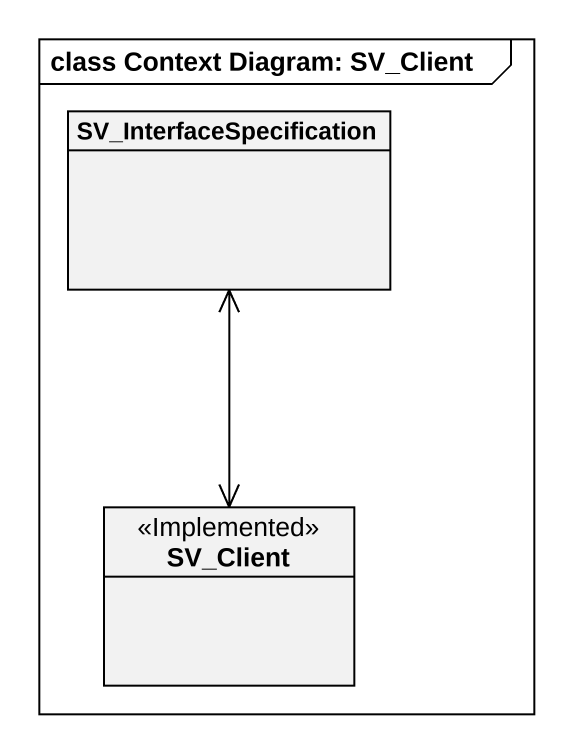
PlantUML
@startuml
mainframe class Context Diagram: SV_Client
hide circle
hide empty members
class SV_InterfaceSpecification
class SV_Client <<Implemented>>
SV_InterfaceSpecification <--> SV_Client
@enduml
